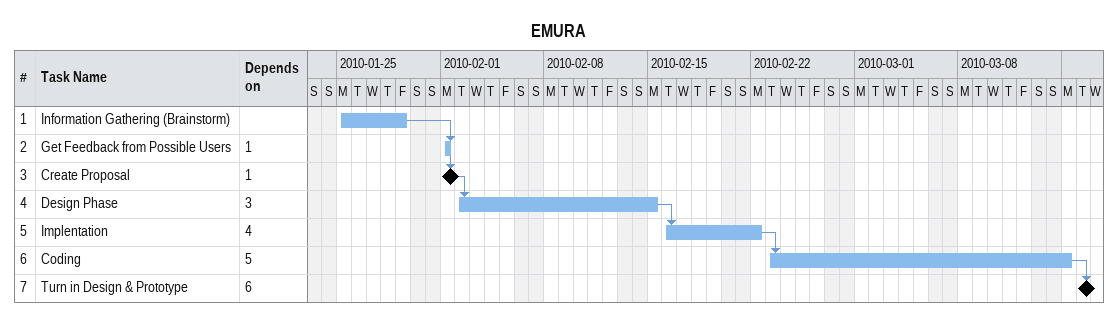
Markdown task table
EMURA

| ID | Task | Start | Finish | Predecessors |
|---|---|---|---|---|
| 1 | Information Gathering (Brainstorm) | 2010-01-25 | 2010-01-29 |  |
| 2 | Get Feedback from Possible Users | 2010-02-01 | 2010-02-01 | 1 |
| 3 | Create Proposal (milestone) | 2010-02-01 | 2010-02-01 | 1 |
| 4 | Design Phase | 2010-02-02 | 2010-02-15 | 3 |
| 5 | Implentation | 2010-02-16 | 2010-02-22 | 4 |
| 6 | Coding | 2010-02-23 | 2010-03-15 | 5 |
| 7 | Turn in Design & Prototype (milestone) | 2010-03-16 | 2010-03-16 | 6 |
